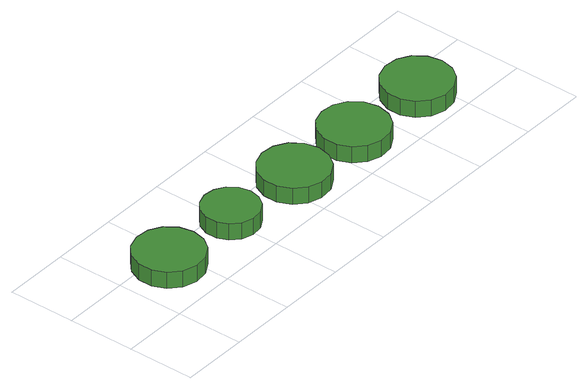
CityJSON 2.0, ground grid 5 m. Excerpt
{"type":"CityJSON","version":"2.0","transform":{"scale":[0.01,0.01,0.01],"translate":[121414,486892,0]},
"CityObjects":{
"tree1":{"type":"SolitaryVegetationObject","attributes":{"function":"something"},"geometry":[{"type":"MultiSurface","lod":"1","boundaries":[[[0,1,2,3,4,5,6,7,8,9,10,11,12,13,14]],[[15,16,17,18,19,20,21,22,23,24,25,26,27,28,29]],[[0,29,28,1]],[[1,28,27,2]],[[2,27,26,3]],[[3,26,25,4]],[[4,25,24,5]],[[5,24,23,6]],[[6,23,22,7]],[[7,22,21,8]],[[8,21,20,9]],[[9,20,19,10]],[[10,19,18,11]],[[11,18,17,12]],[[12,17,16,13]],[[13,16,15,14]],[[14,15,29,0]]]}]},
"tree2":{"type":"SolitaryVegetationObject","attributes":{"function":"something"},"geometry":[{"type":"MultiSurface","lod":"1","boundaries":[[[30,31,32,33,34,35,36,37,38,39,40,41,42,43,44]],[[45,46,47,48,49,50,51,52,53,54,55,56,57,58,59]],[[30,59,58,31]],[[31,58,57,32]],[[32,57,56,33]],[[33,56,55,34]],[[34,55,54,35]],[[35,54,53,36]],[[36,53,52,37]],[[37,52,51,38]],[[38,51,50,39]],[[39,50,49,40]],[[40,49,48,41]],[[41,48,47,42]],[[42,47,46,43]],[[43,46,45,44]],[[44,45,59,30]]]}]},
"tree3":{"type":"SolitaryVegetationObject","attributes":{"function":"something"},"geometry":[{"type":"MultiSurface","lod":"1","boundaries":[[[60,61,62,63,64,65,66,67,68,69,70,71,72,73,74]],[[75,76,77,78,79,80,81,82,83,84,85,86,87,88,89]],[[60,89,88,61]],[[61,88,87,62]],[[62,87,86,63]],[[63,86,85,64]],[[64,85,84,65]],[[65,84,83,66]],[[66,83,82,67]],[[67,82,81,68]],[[68,81,80,69]],[[69,80,79,70]],[[70,79,78,71]],[[71,78,77,72]],[[72,77,76,73]],[[73,76,75,74]],[[74,75,89,60]]]}]},
"tree4":{"type":"SolitaryVegetationObject","attributes":{"function":"something"},"geometry":[{"type":"MultiSurface","lod":"1","boundaries":[[[90,91,92,93,94,95,96,97,98,99,100,101,102,103,104]],[[105,106,107,108,109,110,111,112,113,114,115,116,117,118,119]],[[90,119,118,91]],[[91,118,117,92]],[[92,117,116,93]],[[93,116,115,94]],[[94,115,114,95]],[[95,114,113,96]],[[96,113,112,97]],[[97,112,111,98]],[[98,111,110,99]],[[99,110,109,100]],[[100,109,108,101]],[[101,108,107,102]],[[102,107,106,103]],[[103,106,105,104]],[[104,105,119,90]]]}]},
"tree5":{"type":"SolitaryVegetationObject","attributes":{"function":"something"},"geometry":[{"type":"MultiSurface","lod":"1","boundaries":[[[120,121,122,123,124,125,126,127,128,129,130,131,132,133,134]],[[135,136,137,138,139,140,141,142,143,144,145,146,147,148,149]],[[120,149,148,121]],[[121,148,147,122]],[[122,147,146,123]],[[123,146,145,124]],[[124,145,144,125]],[[125,144,143,126]],[[126,143,142,127]],[[127,142,141,128]],[[128,141,140,129]],[[129,140,139,130]],[[130,139,138,131]],[[131,138,137,132]],[[132,137,136,133]],[[133,136,135,134]],[[134,135,149,120]]]}]}
},
"vertices":[
[598,363,169],[576,467,169],[514,552,169],[422,605,169],[317,616,169],[216,584,169],[138,513,169],[94,416,169],[94,310,169],[138,213,169],[216,143,169],[317,110,169],[422,121,169],[514,174,169],[576,260,169],[576,260,40],[514,174,40],[422,121,40],[317,110,40],[216,143,40],[138,213,40],[94,310,40],[94,416,40],[138,513,40],[216,584,40],[317,616,40],[422,605,40],[514,552,40],[576,467,40],[598,363,40],
[1198,370,155],[1180,454,155],[1130,524,155],[1055,567,155],[969,576,155],[887,550,155],[823,492,155],[788,413,155],[788,327,155],[823,248,155],[887,190,155],[969,163,155],[1055,172,155],[1130,216,155],[1180,285,155],[1180,285,26],[1130,216,26],[1055,172,26],[969,163,26],[887,190,26],[823,248,26],[788,327,26],[788,413,26],[823,492,26],[887,550,26],[969,576,26],[1055,567,26],[1130,524,26],[1180,454,26],[1198,370,26],
[1858,332,147],[1836,436,147],[1774,522,147],[1682,574,147],[1577,586,147],[1476,553,147],[1397,482,147],[1354,385,147],[1354,279,147],[1397,183,147],[1476,112,147],[1577,79,147],[1682,90,147],[1774,143,147],[1836,229,147],[1836,229,18],[1774,143,18],[1682,90,18],[1577,79,18],[1476,112,18],[1397,183,18],[1354,279,18],[1354,385,18],[1397,482,18],[1476,553,18],[1577,586,18],[1682,574,18],[1774,522,18],[1836,436,18],[1858,332,18],
[2457,317,149],[2435,421,149],[2373,506,149],[2281,559,149],[2176,570,149],[2075,538,149],[1997,467,149],[1954,370,149],[1954,264,149],[1997,167,149],[2075,97,149],[2176,64,149],[2281,75,149],[2373,128,149],[2435,214,149],[2435,214,20],[2373,128,20],[2281,75,20],[2176,64,20],[2075,97,20],[1997,167,20],[1954,264,20],[1954,370,20],[1997,467,20],[2075,538,20],[2176,570,20],[2281,559,20],[2373,506,20],[2435,421,20],[2457,317,20],
[3125,324,136],[3103,427,136],[3041,513,136],[2949,566,136],[2843,577,136],[2743,544,136],[2664,473,136],[2621,377,136],[2621,271,136],[2664,174,136],[2743,103,136],[2843,70,136],[2949,81,136],[3041,134,136],[3103,220,136],[3103,220,7],[3041,134,7],[2949,81,7],[2843,70,7],[2743,103,7],[2664,174,7],[2621,271,7],[2621,377,7],[2664,473,7],[2743,544,7],[2843,577,7],[2949,566,7],[3041,513,7],[3103,427,7],[3125,324,7]
]}
